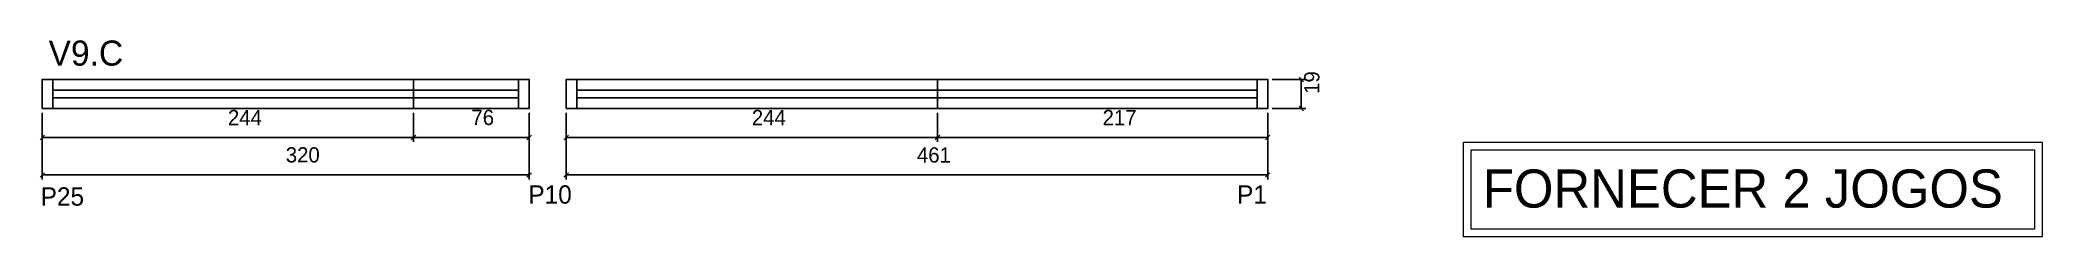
# Model space of a CAD drawing. Header units: metres. Extents: x 3434 to 4750, y -346 to -217.
import ezdxf

# ---------------------------------------------------------------- set-up
doc = ezdxf.new("R2010")
doc.units = ezdxf.units.M
for name, color, linetype in [('5', 7, 'Continuous'), ('CARIMBO', 7, 'Continuous'), ('COTA', 7, 'Continuous'), ('NOMENCLATURA', 7, 'Continuous'), ('Painéis', 7, 'Continuous'), ('SARR_2.2x7', 7, 'Continuous')]:
    doc.layers.add(name, color=color, linetype=linetype)

msp = doc.modelspace()

# ---------------------------------------------------------------- linework, layer by layer
at = {"layer": 'CARIMBO', "color": 1, "lineweight": 9}
for points in [[(4369.4, -283.5), (4749.6, -283.5), (4749.6, -345.5), (4369.4, -345.5)], [(4374.4, -288.5), (4744.6, -288.5), (4744.6, -340.5), (4374.4, -340.5)]]:
    msp.add_lwpolyline(points, close=True, dxfattribs=at)
at = {"layer": 'COTA', "color": 4, "lineweight": 25}
for p, q in [((4243.7, -242.4), (4265.8, -242.4)), ((4262.8, -261.4), (4262.8, -242.4)), ((4243.7, -261.4), (4265.8, -261.4)), ((3435.4, -264.4), (3435.4, -283.4)), ((3435.4, -264.4), (3435.4, -308)), ((3679.4, -264.4), (3679.4, -283.4)), ((3679.4, -264.4), (3679.4, -283.4)), ((3755.4, -264.4), (3755.4, -283.4)), ((3755.4, -264.4), (3755.4, -308)), ((3779.7, -264.4), (3779.7, -283.4)), ((3779.7, -264.4), (3779.7, -308)), ((4023.7, -264.4), (4023.7, -283.4)), ((4023.7, -264.4), (4023.7, -283.4)), ((4240.7, -264.4), (4240.7, -283.4)), ((4240.7, -264.4), (4240.7, -308)), ((3435.4, -280.4), (3679.4, -280.4)), ((3679.4, -280.4), (3755.4, -280.4)), ((3779.7, -280.4), (4023.7, -280.4)), ((4023.7, -280.4), (4240.7, -280.4)), ((3435.4, -305), (3755.4, -305)), ((3779.7, -305), (4240.7, -305))]:
    msp.add_line(p, q, dxfattribs=at)
at = {"layer": 'COTA', "color": 0, "lineweight": 25}
for p, q in [((4264.3, -243.9), (4261.3, -240.9)), ((4261.3, -259.9), (4264.3, -262.9)), ((3436.9, -278.9), (3433.9, -281.9)), ((3677.9, -281.9), (3680.9, -278.9)), ((3680.9, -278.9), (3677.9, -281.9)), ((3753.9, -281.9), (3756.9, -278.9)), ((3781.2, -278.9), (3778.2, -281.9)), ((4022.2, -281.9), (4025.2, -278.9)), ((4025.2, -278.9), (4022.2, -281.9)), ((4239.2, -281.9), (4242.2, -278.9)), ((3436.9, -303.5), (3433.9, -306.5)), ((3753.9, -306.5), (3756.9, -303.5)), ((3781.2, -303.5), (3778.2, -306.5)), ((4239.2, -306.5), (4242.2, -303.5))]:
    msp.add_line(p, q, dxfattribs=at)
at = {"layer": 'Painéis', "color": 200, "lineweight": 25}
for points in [[(3679.4, -261.4), (3435.4, -261.4), (3435.4, -242.4), (3679.4, -242.4)], [(3679.4, -242.4), (3755.4, -242.4), (3755.4, -261.4), (3679.4, -261.4)], [(4023.7, -261.4), (3779.7, -261.4), (3779.7, -242.4), (4023.7, -242.4)], [(4023.7, -242.4), (4240.7, -242.4), (4240.7, -261.4), (4023.7, -261.4)]]:
    msp.add_lwpolyline(points, close=True, dxfattribs=at)
at = {"layer": 'SARR_2.2x7', "color": 40, "lineweight": 25}
for p, q in [((3442.4, -242.4), (3442.4, -261.4)), ((3442.4, -249.4), (3679.4, -249.4)), ((3679.4, -249.4), (3748.4, -249.4)), ((3748.4, -242.4), (3748.4, -261.4)), ((3786.7, -242.4), (3786.7, -261.4)), ((3786.7, -249.4), (4023.7, -249.4)), ((4023.7, -249.4), (4233.7, -249.4)), ((4233.7, -242.4), (4233.7, -261.4)), ((3679.4, -254.4), (3442.4, -254.4)), ((3748.4, -254.4), (3679.4, -254.4)), ((4023.7, -254.4), (3786.7, -254.4)), ((4233.7, -254.4), (4023.7, -254.4))]:
    msp.add_line(p, q, dxfattribs=at)

# ---------------------------------------------------------------- texts
at = {"layer": '5', "color": 5, "lineweight": 25}
for s, p in [('P25', (3434.3, -325.1)), ('P10', (3754.8, -323.8)), ('P1', (4220.6, -323.8))]:
    msp.add_text(s, height=12, rotation=360, dxfattribs=at).set_placement(p)
at = {"layer": 'CARIMBO', "color": 1, "lineweight": 9}
msp.add_text('FORNECER 2 JOGOS', height=25, dxfattribs=at).set_placement((4382.1, -326.4))
at = {"layer": 'COTA', "color": 240, "lineweight": 25}
msp.add_text('19', height=10, rotation=90, dxfattribs=at).set_placement((4274.7, -251.9))
for s, p in [('244', (3557.4, -272.4)), ('76', (3717.4, -272.3)), ('244', (3901.7, -272.4)), ('217', (4132.2, -272.4)), ('320', (3595.4, -296.8)), ('461', (4010.2, -296.9))]:
    msp.add_text(s, height=10, dxfattribs=at).set_placement(p)
at = {"layer": 'NOMENCLATURA', "color": 7, "lineweight": 25}
msp.add_text('V9.C', height=16.5, dxfattribs=at).set_placement((3439.5, -233.4))

doc.saveas('drawing.dxf')
